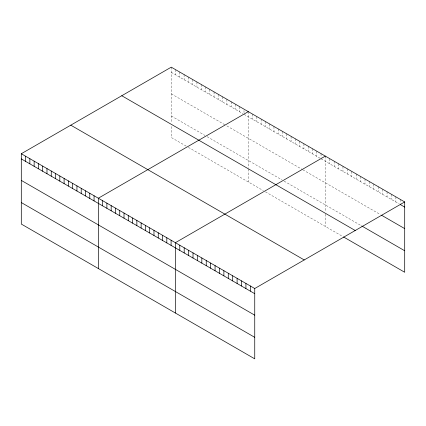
<?xml version="1.0" encoding="UTF-8"?>
<svg xmlns="http://www.w3.org/2000/svg" width="426" height="426" viewBox="0 0 426 426"><rect width="100%" height="100%" fill="white"/><g stroke="black" fill="none" stroke-linecap="round" stroke-linejoin="round"><path stroke-width="0.32" stroke-dasharray="2.13 1.6" d="M171.257 72.324L242.942 113.71M244.013 114.328L319.979 158.19M321.05 158.807L399.189 203.921M171.257 93.826L225.823 125.329M226.893 125.947L302.327 169.5M302.859 169.809L380.45 214.603M171.257 115.984L204.959 135.441M207.1 136.677L281.996 179.916M284.137 181.151L360.604 225.301M186.237 146.134L171.257 137.486L171.257 125.814M188.372 147.369L263.273 190.608M265.409 191.844L342.413 236.302M400.291 199.395L400.291 203.266M395.882 196.849L395.882 202.009M391.473 194.304L391.473 199.464M387.064 191.759L387.064 196.918M382.654 189.213L382.654 194.373M378.245 186.663L378.245 191.828M373.831 184.117L373.831 189.282M369.422 181.572L369.422 186.737M365.013 179.026L365.013 184.186M360.604 176.481L360.604 181.641M356.195 173.936L356.195 179.096M351.785 171.39L351.785 176.55M347.376 168.845L347.376 174.005M342.967 166.3L342.967 171.46M338.558 163.754L338.558 168.914M334.149 161.209L334.149 166.369M329.74 158.658L329.74 163.824M325.331 156.113L325.331 211.695M325.331 214.15L325.331 226.44M321.05 153.642L321.05 157.513M316.768 151.171L316.768 156.337M312.487 148.701L312.487 153.866M308.211 146.23L308.211 151.395M303.93 143.759L303.93 148.924M299.648 141.288L299.648 146.453M295.372 138.817L295.372 143.983M291.091 136.347L291.091 141.512M286.81 133.876L286.81 139.036M282.529 131.405L282.529 136.565M278.253 128.934L278.253 134.094M273.971 126.463L273.971 131.623M269.69 123.993L269.69 129.153M265.409 121.522L265.409 126.682M261.133 119.051L261.133 124.211M256.851 116.58L256.851 121.74M252.57 114.109L252.57 119.269M248.294 111.639L248.294 167.833M248.294 169.058L248.294 181.961M244.013 110.456L244.013 113.039M239.731 106.697L239.731 111.857M235.45 104.226L235.45 109.386M231.174 101.755L231.174 106.915M226.893 99.285L226.893 104.445M222.612 96.814L222.612 101.974M218.33 94.343L218.33 99.503M214.054 91.872L214.054 97.032M209.773 89.401L209.773 94.561M205.492 86.931L205.492 92.091M201.216 84.46L201.216 89.62M196.934 81.989L196.934 87.149M192.653 79.518L192.653 84.678M188.372 77.047L188.372 82.207M184.096 74.577L184.096 79.737M179.815 72.106L179.815 77.266M175.533 69.63L175.533 74.795M171.257 67.159L171.257 122.741"/><path stroke-width="0.64" d="M21.3 153.738L254.743 288.514L254.743 358.841L21.3 224.06L21.3 153.738L171.257 67.159L404.7 201.94L404.7 272.262L343.516 236.941M248.294 111.639L98.337 198.212L98.337 268.54M325.331 156.113L175.374 242.692L175.374 313.014M254.743 288.514L404.7 201.94M400.291 204.555L404.7 207.1M381.552 215.242L404.7 228.602M361.706 225.94L404.7 250.76M121.772 95.733L355.215 230.509M70.785 125.169L304.228 259.945M21.3 158.898L254.743 293.679M21.3 180.4L254.743 315.181M21.3 202.558L254.743 337.333M250.334 285.968L250.334 291.134M245.924 283.423L245.924 288.583M241.515 280.878L241.515 286.038M237.106 278.332L237.106 283.492M232.697 275.787L232.697 280.947M228.288 273.242L228.288 278.402M223.879 270.696L223.879 275.856M219.47 268.151L219.47 273.311M215.061 265.606L215.061 270.766M210.652 263.055L210.652 268.22M206.243 260.51L206.243 265.675M201.833 257.964L201.833 263.13M197.419 255.419L197.419 260.579M193.01 252.874L193.01 258.034M188.601 250.328L188.601 255.488M184.192 247.783L184.192 252.943M179.783 245.238L179.783 250.397M171.092 240.221L171.092 245.381M166.816 237.751L166.816 242.911M162.535 235.28L162.535 240.44M158.254 232.809L158.254 237.969M153.972 230.338L153.972 235.498M149.696 227.867L149.696 233.027M145.415 225.397L145.415 230.557M141.134 222.926L141.134 228.086M136.858 220.45L136.858 225.615M132.577 217.979L132.577 223.144M128.295 215.508L128.295 220.673M124.014 213.037L124.014 218.203M119.738 210.566L119.738 215.732M115.457 208.096L115.457 213.261M111.175 205.625L111.175 210.79M106.894 203.154L106.894 208.319M102.618 200.683L102.618 205.849M94.055 195.742L94.055 200.907M89.779 193.271L89.779 198.436M85.498 190.8L85.498 195.965M81.217 188.329L81.217 193.489M76.936 185.858L76.936 191.018M72.66 183.388L72.66 188.548M68.378 180.917L68.378 186.077M64.097 178.446L64.097 183.606M59.821 175.975L59.821 181.135M55.54 173.504L55.54 178.664M51.258 171.034L51.258 176.194M46.977 168.563L46.977 173.723M42.701 166.092L42.701 171.252M38.42 163.621L38.42 168.781M34.139 161.15L34.139 166.31M29.857 158.68L29.857 163.84M25.581 156.209L25.581 161.369"/></g></svg>
